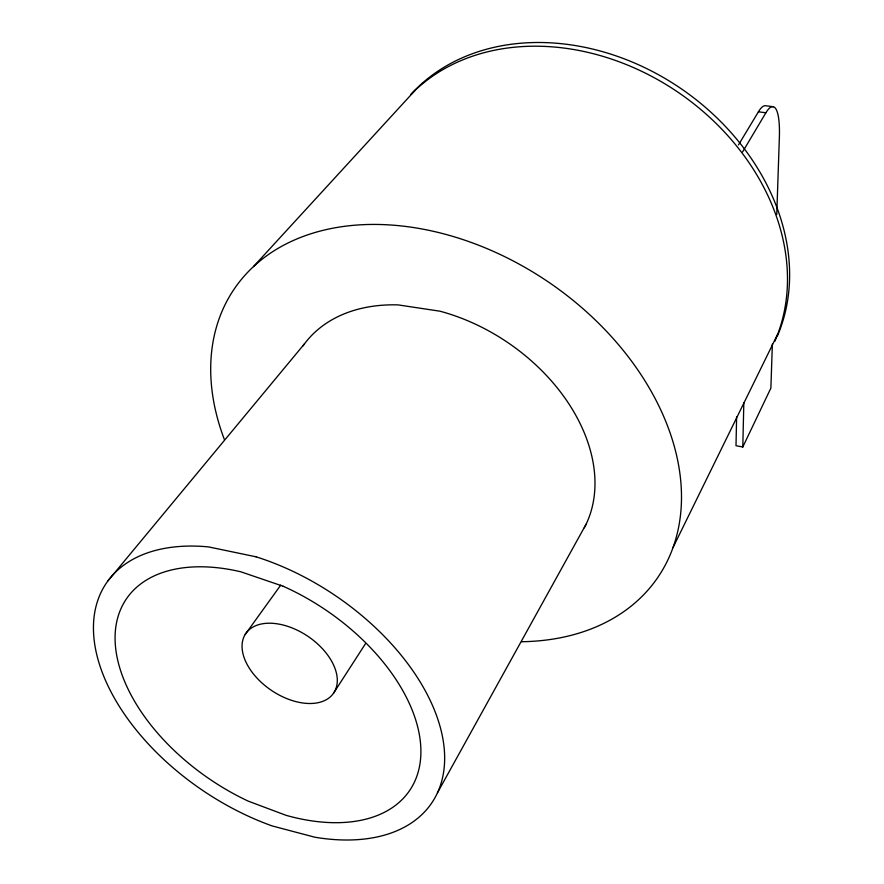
<?xml version="1.0" encoding="UTF-8"?>
<svg xmlns="http://www.w3.org/2000/svg" width="884" height="884" viewBox="0 0 884 884"><rect width="100%" height="100%" fill="white"/><g stroke="black" fill="none" stroke-linecap="round" stroke-linejoin="round"><path stroke-width="1.33" d="M736.615 416.817L736.007 445.702L742.792 447.006L770.881 388.098L772.373 344.02M742.792 447.006L743.831 402.949M776.76 214.536L779.368 137.396A57.283 12.641 -81 0 0 765.898 112.776L758.417 111.804L738.516 144.865M673.011 547.55L777.92 333.666M437.469 792.804L586.136 524.146M742.648 151.838L765.898 112.776M333.456 693.343A53.062 32.609 34 0 0 283.985 625.242A53.062 32.609 34 0 0 251.575 671.509A53.062 32.609 34 0 0 333.456 693.343L365.622 643.486M245.211 634.436L280.736 585.131M107.859 580.976L304.483 343.832M253.498 266.581L415.27 90.201M773.345 106.743L765.964 105.793A57.206 12.829 -81.1 0 0 758.417 111.804M411.314 94.08A222.149 177.132 34.5 0 1 677.906 92.157A222.149 177.132 34.5 0 1 774.793 341.39M224.315 439.37A256.238 182.458 34.2 0 1 368.374 224.492A256.238 182.458 34.2 0 1 668.68 428.95A256.238 182.458 34.2 0 1 521.549 641.729M302.903 346.02A167.706 119.13 34.2 0 1 398.098 304.892L439.967 311.201A167.706 119.13 34.2 0 1 584.302 527.792M410.839 94.489A221.442 176.966 34.6 0 1 676.967 85.892A221.442 176.966 34.6 0 1 777.511 335.699M256.051 556.809L208.491 546.898A196.347 117.848 34 0 0 96.433 653.254A196.347 117.848 34 0 0 272.184 825.943L314.892 837.225A196.347 117.848 34 0 0 442.155 735.057A196.347 117.848 34 0 0 256.051 556.809M283.046 586.202L240.846 571.804A170.988 102.566 34 0 0 115.119 640.834A170.988 102.566 34 0 0 248.305 801.169L286.007 815.313A170.988 102.566 34 0 0 420.894 750.383A170.988 102.566 34 0 0 283.046 586.202"/></g></svg>
